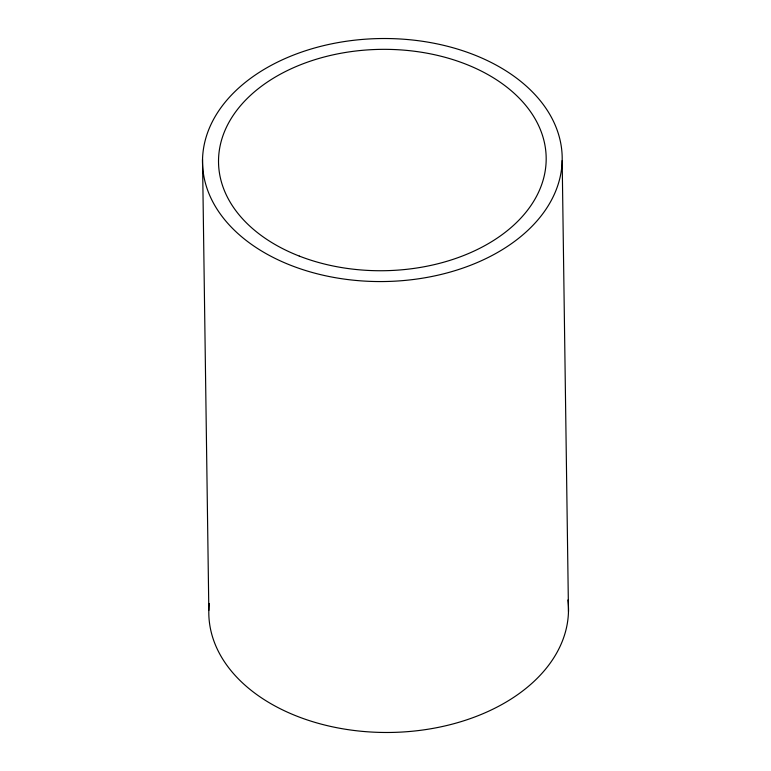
<?xml version="1.0" encoding="UTF-8"?>
<svg xmlns="http://www.w3.org/2000/svg" width="771" height="771" viewBox="0 0 771 771"><rect width="100%" height="100%" fill="white"/><g stroke="black" fill="none" stroke-linecap="round" stroke-linejoin="round"><path stroke-width="1.16" d="M562.175 160.599A179.855 121.51 -0.8 0 1 289.973 265.002A179.855 121.51 -0.8 0 1 294.907 54.519A179.855 121.51 -0.8 0 1 562.175 160.599L568.478 611.519M202.522 159.481L208.825 610.401M567.928 599.963A179.855 121.51 -0.8 0 1 389.22 732.469A179.855 121.51 -0.8 0 1 209.278 603.462M299.283 256.078A163.838 110.687 -0.8 0 0 546.176 159.703A163.838 110.687 -0.8 0 0 301.596 64.34A163.838 110.687 -0.8 0 0 299.283 256.078"/></g></svg>
